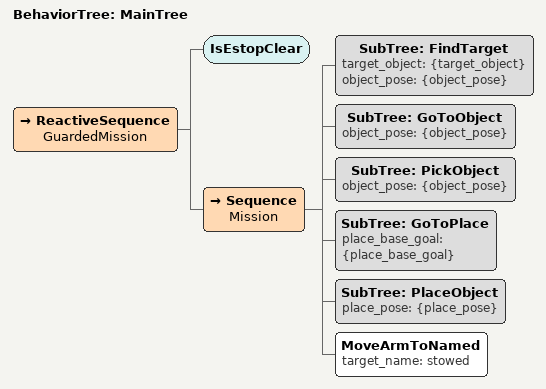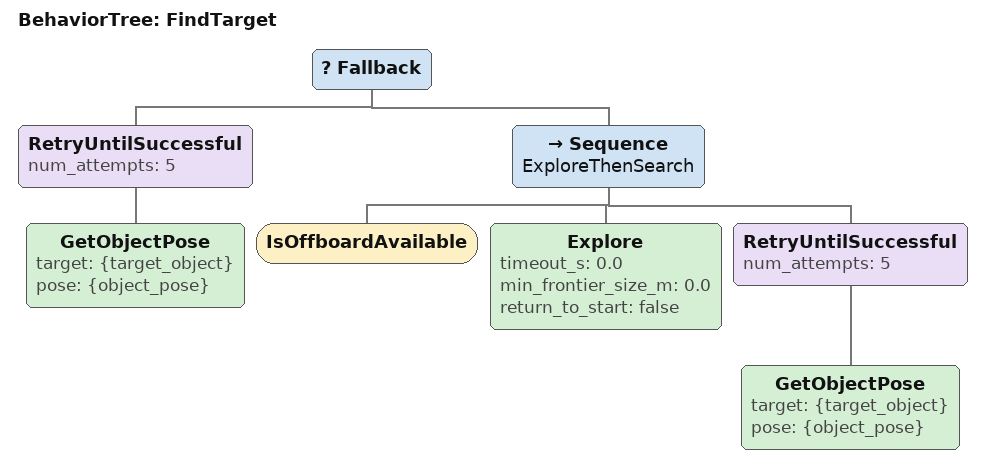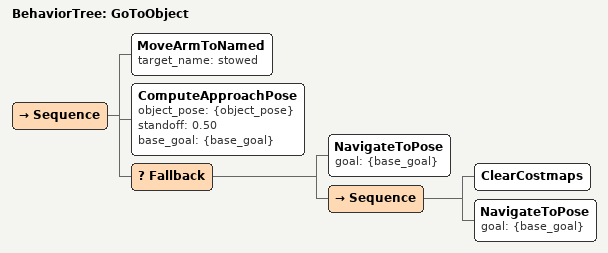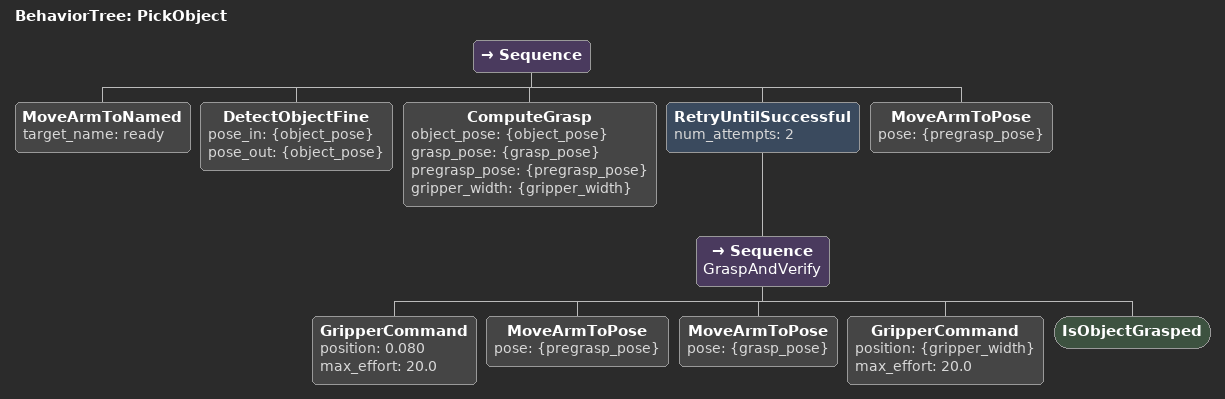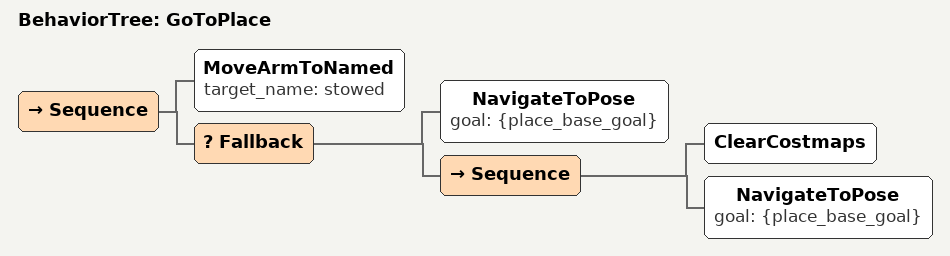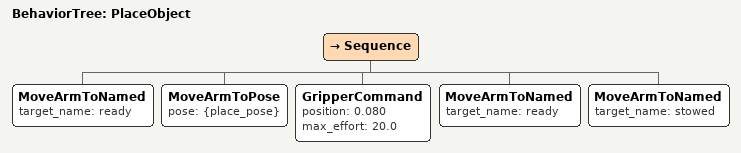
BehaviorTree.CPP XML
<?xml version="1.0" encoding="UTF-8"?>
<root BTCPP_format="4" main_tree_to_execute="MainTree">

  <!-- ===================== HAUPTBAUM ===================== -->
  <BehaviorTree ID="MainTree">
    <!-- ReactiveSequence: prueft den Not-Aus-Waechter bei JEDEM Tick neu.
         Wird IsEstopClear zu FAILURE, stoppt die laufende Aktion sofort. -->
    <ReactiveSequence name="GuardedMission">
      <IsEstopClear/>
      <Sequence name="Mission">
        <SubTree ID="FindTarget"  target_object="{target_object}" object_pose="{object_pose}"/>
        <SubTree ID="GoToObject"  object_pose="{object_pose}"/>
        <SubTree ID="PickObject"  object_pose="{object_pose}"/>
        <SubTree ID="GoToPlace"   place_base_goal="{place_base_goal}"/>
        <SubTree ID="PlaceObject" place_pose="{place_pose}"/>
        <MoveArmToNamed target_name="stowed"/>
      </Sequence>
    </ReactiveSequence>
  </BehaviorTree>

  <!-- ===================== 1) OBJEKT FINDEN ===================== -->
  <BehaviorTree ID="FindTarget">
    <Fallback>
      <!-- [TUNE:find_attempts] Erst am aktuellen Ort suchen -->
      <RetryUntilSuccessful num_attempts="5">
        <GetObjectPose target="{target_object}" pose="{object_pose}"/>
      </RetryUntilSuccessful>
      <Sequence name="ExploreThenSearch">
        <IsOffboardAvailable/>
        <!-- [TUNE:explore_timeout] 0 = bis Wohnung vollstaendig erkundet -->
        <Explore timeout_s="0.0" min_frontier_size_m="0.0" return_to_start="false"/>
        <RetryUntilSuccessful num_attempts="5">
          <GetObjectPose target="{target_object}" pose="{object_pose}"/>
        </RetryUntilSuccessful>
      </Sequence>
    </Fallback>
  </BehaviorTree>

  <!-- ===================== 2) ZUM OBJEKT FAHREN ===================== -->
  <BehaviorTree ID="GoToObject">
    <Sequence>
      <!-- Interlock: Arm einklappen, BEVOR die Basis faehrt -->
      <MoveArmToNamed target_name="stowed"/>
      <!-- [TUNE:standoff] -->
      <ComputeApproachPose object_pose="{object_pose}" standoff="0.50" base_goal="{base_goal}"/>
      <Fallback>
        <NavigateToPose goal="{base_goal}"/>
        <!-- Recovery: Costmap leeren und noch einmal versuchen -->
        <Sequence>
          <ClearCostmaps/>
          <NavigateToPose goal="{base_goal}"/>
        </Sequence>
      </Fallback>
    </Sequence>
  </BehaviorTree>

  <!-- ===================== 3) GREIFEN ===================== -->
  <BehaviorTree ID="PickObject">
    <Sequence>
      <MoveArmToNamed target_name="ready"/>
      <DetectObjectFine pose_in="{object_pose}" pose_out="{object_pose}"/>
      <ComputeGrasp object_pose="{object_pose}"
                    grasp_pose="{grasp_pose}"
                    pregrasp_pose="{pregrasp_pose}"
                    gripper_width="{gripper_width}"/>
      <!-- [TUNE:grasp_attempts] -->
      <RetryUntilSuccessful num_attempts="2">
        <Sequence name="GraspAndVerify">
          <!-- [TUNE:gripper_open] [TUNE:grip_effort] -->
          <GripperCommand position="0.080" max_effort="20.0"/>
          <MoveArmToPose pose="{pregrasp_pose}"/>
          <MoveArmToPose pose="{grasp_pose}"/>
          <GripperCommand position="{gripper_width}" max_effort="20.0"/>
          <IsObjectGrasped/>
        </Sequence>
      </RetryUntilSuccessful>
      <!-- Anheben / Rueckzug -->
      <MoveArmToPose pose="{pregrasp_pose}"/>
    </Sequence>
  </BehaviorTree>

  <!-- ===================== 4) ZUM ABLAGEORT FAHREN ===================== -->
  <BehaviorTree ID="GoToPlace">
    <Sequence>
      <!-- Mit Objekt im Greifer: erst einklappen, dann fahren -->
      <MoveArmToNamed target_name="stowed"/>
      <Fallback>
        <NavigateToPose goal="{place_base_goal}"/>
        <Sequence>
          <ClearCostmaps/>
          <NavigateToPose goal="{place_base_goal}"/>
        </Sequence>
      </Fallback>
    </Sequence>
  </BehaviorTree>

  <!-- ===================== 5) ABLEGEN ===================== -->
  <BehaviorTree ID="PlaceObject">
    <Sequence>
      <MoveArmToNamed target_name="ready"/>
      <MoveArmToPose pose="{place_pose}"/>
      <!-- [TUNE:gripper_open] [TUNE:grip_effort] -->
      <GripperCommand position="0.080" max_effort="20.0"/>
      <MoveArmToNamed target_name="ready"/>
      <MoveArmToNamed target_name="stowed"/>
    </Sequence>
  </BehaviorTree>

</root>
